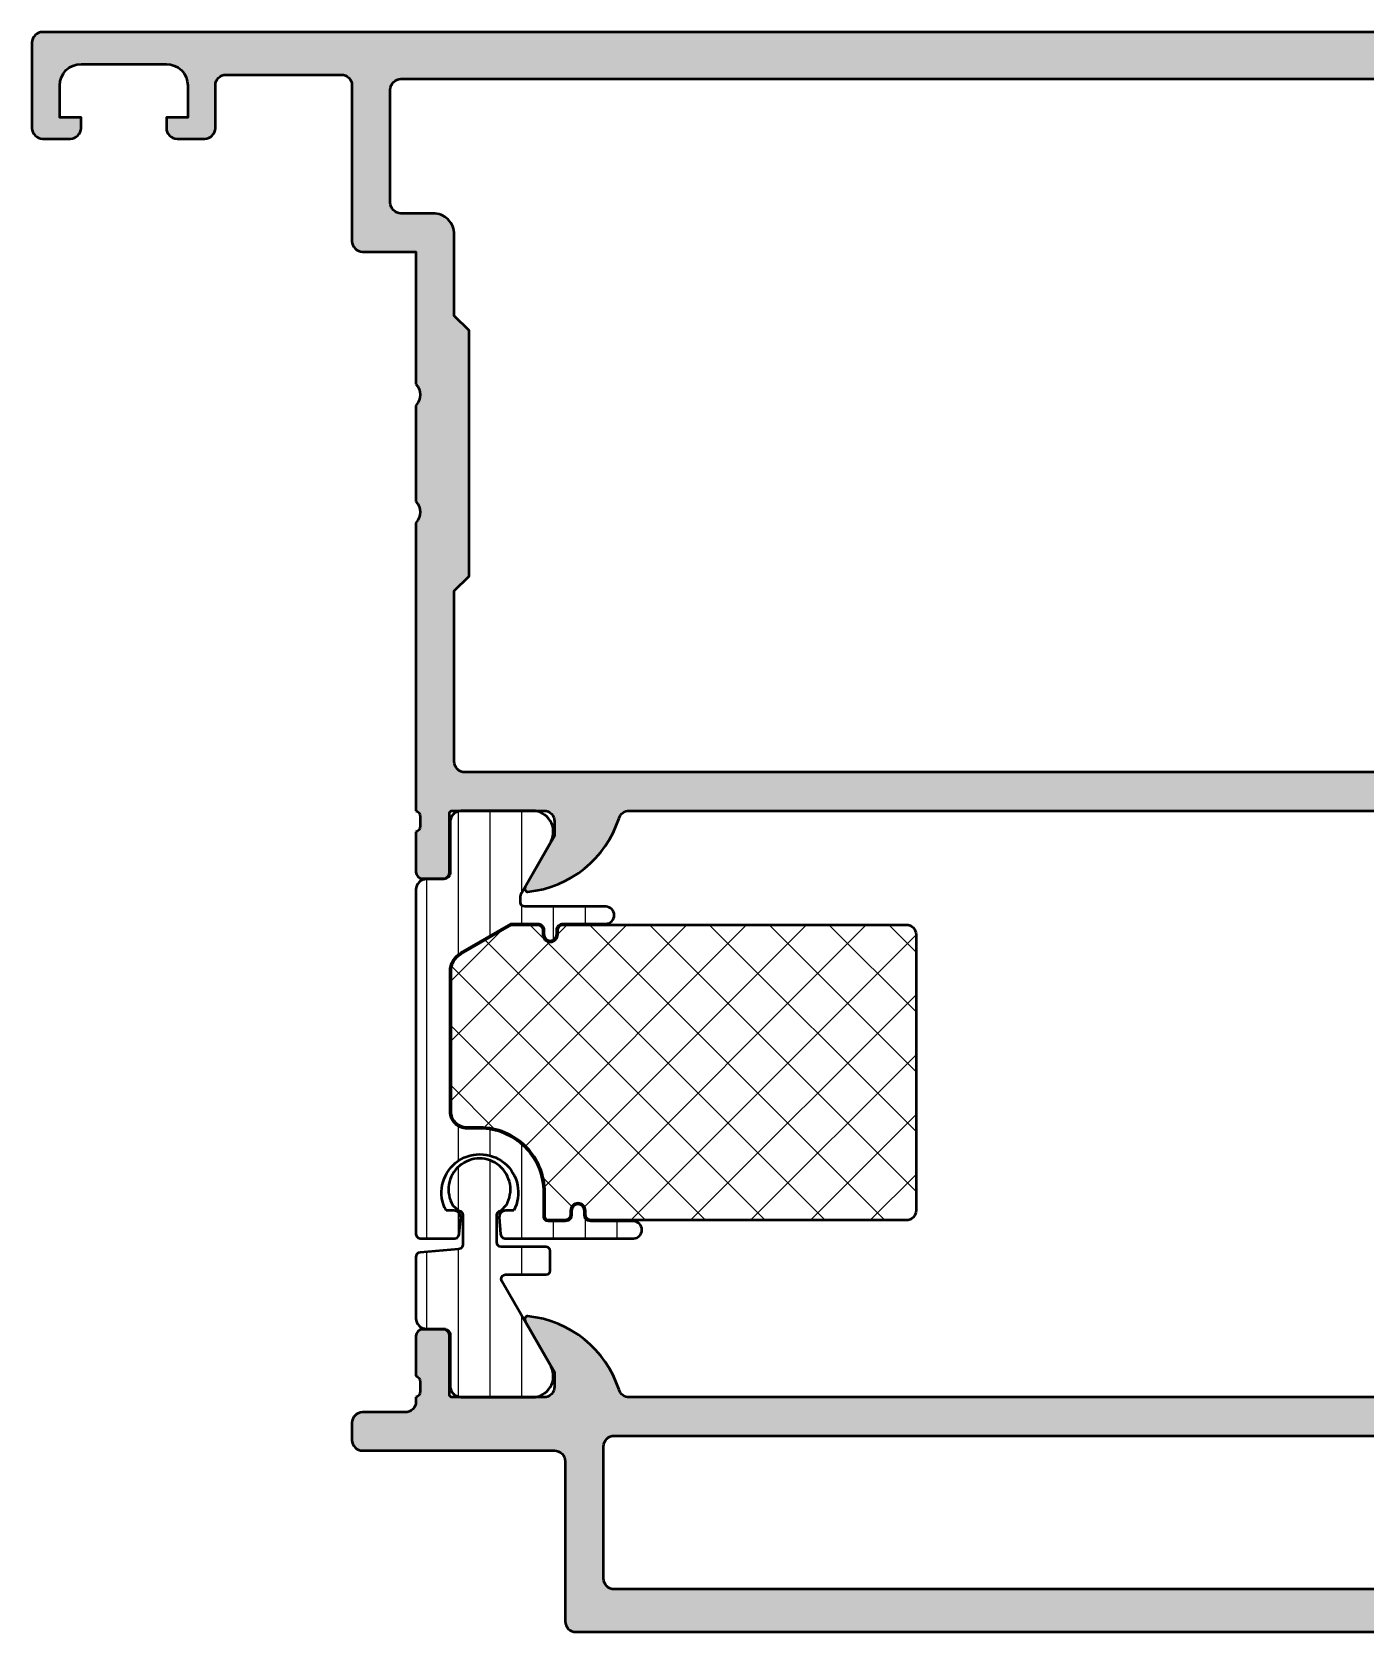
# Model space of a CAD drawing. Extents: x -20 to 105, y 0 to 75.
# Drawn here: x -20 to 42.5, y 0 to 75 of the extents above; entities that cross this region are included whole.
import ezdxf

# ---------------------------------------------------------------- set-up
doc = ezdxf.new("R2010")
doc.units = 0
for name, color, linetype, lineweight in [('0S-Alu contour', 7, 'Continuous', 50), ('0S-Alu hatch', 252, 'Continuous', 25), ('0S-Plastic contour', 254, 'Continuous', 50), ('0S-Plastic hatch', 253, 'Continuous', 25), ('0S-PT contour', 91, 'Continuous', 50), ('0S-PT hatch', 103, 'Continuous', 25)]:
    doc.layers.add(name, color=color, linetype=linetype, lineweight=lineweight)
pattern_1 = [(90, (0, 0), (-1.4859, 0), [])]

# ---------------------------------------------------------------- blocks, each defined once
blk = doc.blocks.new('397870__935E6EEB_79AB_4BBE_B17D_C2A7CAAF975D_')
at = {"layer": '0S-Alu hatch'}
h = blk.add_hatch(color=256, dxfattribs=at)
edge = h.paths.add_edge_path()
edge.add_arc((-19.49997110301821, 74.49997110301835), 0.5000288978166365, 90.00331115880773, 179.9966888411355)
edge.add_line((-19.99999999999986, 74.50000000000048), (-19.99999999999985, 70.49999999999989))
edge.add_arc((-19.49998673098433, 70.5000132690155), 0.5000132691915875, 180.0015204766631, 269.9984795231653)
edge.add_line((-19.49999999999994, 69.99999999999997), (-18.19998168945298, 69.99999999999997))
edge.add_arc((-18.19997896219301, 70.499982014267), 0.4999820142744678, 269.9996874677861, 360.0020610873894)
edge.add_line((-17.69999694824204, 70.50000000000057), (-17.69999694824204, 70.99999999999997))
edge.add_line((-17.69999694824204, 70.99999999999997), (-18.69999694824204, 70.99999999999997))
edge.add_line((-18.69999694824204, 70.99999999999997), (-18.69999694824204, 72.49999999999999))
edge.add_ellipse((-17.69994795253578, 72.4999510042937), major_axis=(-1.000048996906496, 0), ratio=1, start_angle=270.0028071096431, end_angle=359.99719289040536, ccw=False)
edge.add_line((-17.69999694824202, 73.49999999999997), (-13.69999694824201, 73.49999999999997))
edge.add_ellipse((-13.70000723977582, 72.49998970846617), major_axis=(-1.00001029158674, 0), ratio=1, start_angle=180.0005896547991, end_angle=269.99941034461665, ccw=False)
edge.add_line((-12.69999694824204, 72.4999999999898), (-12.69999694824203, 70.99999999999997))
edge.add_line((-12.69999694824203, 70.99999999999997), (-13.69999694824204, 70.99999999999997))
edge.add_line((-13.69999694824204, 70.99999999999997), (-13.69999694824204, 70.49999999999997))
edge.add_arc((-13.19999660142434, 70.50000034681767), 0.5000003468178204, 180.0000397532265, 269.9999602576483)
edge.add_line((-13.19999694824203, 69.99999999999997), (-11.89999389648419, 69.99999999999997))
edge.add_arc((-11.89999153711038, 70.49999764062613), 0.4999976406317292, 269.9997296344011, 360.0002703646504)
edge.add_line((-11.39999389648422, 70.49999999999167), (-11.39999389648422, 72.49999999999997))
edge.add_ellipse((-10.89998454049546, 72.49999064401122), major_axis=(-0.5000093560762882, 0), ratio=1, start_angle=270.00107209727815, end_angle=359.99892790300066, ccw=False)
edge.add_line((-10.89999389648423, 72.99999999999997), (-5.499984741210752, 72.99999999999997))
edge.add_ellipse((-5.499985892091351, 72.5000064784733), major_axis=(-0.4999935215280005, 0), ratio=1, start_angle=179.9992576120259, end_angle=269.99986811708914, ccw=False)
edge.add_line((-4.999992370605315, 72.5), (-4.999992370605312, 65.2000007629394))
edge.add_arc((-4.500004423110439, 65.19998871055999), 0.4999879476401361, 179.9986188657543, 270.0005068633535)
edge.add_line((-4.499999999999872, 64.70000076293942), (-1.999992370605355, 64.70000839233391))
edge.add_line((-1.999992370605355, 64.70000839233391), (-1.99999641353915, 58.49999046910133))
edge.add_ellipse((-2.525018358812973, 57.99999523906485), major_axis=(-0.7250126020134666, 0), ratio=1, start_angle=136.3986500484096, end_angle=223.6013499515912, ccw=False)
edge.add_line((-1.999996413539149, 57.50000000902839), (-1.999999999999857, 52.99999999999997))
edge.add_ellipse((-2.525026953992528, 52.49999999999997), major_axis=(-0.7250195186467895, 0), ratio=1, start_angle=136.3986500484093, end_angle=223.6013499515907, ccw=False)
edge.add_line((-1.99999999999986, 51.99999999999997), (-1.999999999999815, 38.49999999999997))
edge.add_ellipse((-2.078836446542838, 38.23247940800692), major_axis=(-0.2788950563273673, 0), ratio=1, start_angle=178.8354106258969, end_angle=253.5801235805082, ccw=False)
edge.add_line((-1.799998999999857, 38.22681100000852), (-1.7999989999998, 37.77321700000848))
edge.add_ellipse((-2.078867095642979, 37.76755634053142), major_axis=(-0.2789255417371603, 0), ratio=1, start_angle=106.4245945553539, end_angle=181.1628700728862, ccw=False)
edge.add_line((-1.999999999999814, 37.50001300000847), (-1.999999999999843, 35.62000199999996))
edge.add_arc((-1.699999999999803, 35.62000199999996), 0.3000000000000398, 180, 269.9999999999973)
edge.add_line((-1.699999999999818, 35.32000199999993), (-0.7200256809570647, 35.32000199999995))
edge.add_arc((-0.7200256809570647, 35.62000199999995), 0.2999999999999971, 270, 360)
edge.add_line((-0.4200256809570675, 35.62000199999995), (-0.4200256809570249, 38.37999999999998))
edge.add_ellipse((-0.3000256809570547, 38.37999999999998), major_axis=(-0.1199999999999702, 0), ratio=1, start_angle=269.99999999999034, end_angle=360, ccw=False)
edge.add_line((-0.3000256809570345, 38.49999999999995), (4.000000000000142, 38.50000000000001))
edge.add_ellipse((4.000000000000116, 37.99999999999997), major_axis=(-0.5000000000000356, 0), ratio=1, start_angle=180, end_angle=269.99999999999704, ccw=False)
edge.add_line((4.500000000000149, 37.99999999999997), (4.500000000000142, 37.30000000000001))
edge.add_line((4.500000000000142, 37.30000000000001), (3.118504542377792, 34.90717967697249))
edge.add_arc((3.238119784648461, 34.8381197846483), 0.1381197846483213, 149.999999999989, 275.6225775508006)
edge.add_arc((2.761776758826457, 39.67660886184737), 4.999999999999581, 275.6225775507932, 342.2515836439302)
edge.add_ellipse((8.000000000000194, 37.99999999999965), major_axis=(-0.5000000000003271, 0), ratio=1, start_angle=270.000000000001, end_angle=342.25158364393485, ccw=False)
edge.add_line((8.000000000000185, 38.49999999999998), (65.00000762939467, 38.49999999999998))
edge.add_ellipse((65.00000762939439, 37.9999999999991), major_axis=(-0.5000000000008811, 0), ratio=1, start_angle=197.7484163560363, end_angle=269.99999999996743, ccw=False)
edge.add_arc((70.23823087056813, 39.67660886184687), 4.999999999999041, 197.7484163560733, 264.3774224492097)
edge.add_arc((69.7618878447464, 34.83811978464821), 0.13811978464823, 264.3774224492078, 390.0000000000003)
edge.add_line((69.881503087017, 34.90717967697233), (68.50000762939467, 37.29999999999996))
edge.add_line((68.50000762939467, 37.29999999999996), (68.50000762939467, 37.99999999999997))
edge.add_ellipse((69.00000762939467, 37.99999999999997), major_axis=(-0.5, 0), ratio=1, start_angle=269.99999999999676, end_angle=360, ccw=False)
edge.add_line((69.0000076293947, 38.49999999999997), (73.30003331035182, 38.49999999999993))
edge.add_ellipse((73.3000333103519, 38.37999999999988), major_axis=(-0.1200000000000472, 0), ratio=1, start_angle=180, end_angle=270.0000000000407, ccw=False)
edge.add_line((73.42003331035195, 38.37999999999988), (73.4200333103519, 35.62000199999999))
edge.add_arc((73.72003331035191, 35.620002), 0.3000000000000158, 180, 270)
edge.add_line((73.72003331035191, 35.32000199999998), (74.70000762939466, 35.32000199999995))
edge.add_arc((74.70000762939466, 35.62000199999999), 0.3000000000000398, 270, 360)
edge.add_line((75.0000076293947, 35.62000199999999), (75.00000762939464, 37.5000130000085))
edge.add_ellipse((75.07887472503774, 37.76755634053141), major_axis=(-0.2789255417370989, 0), ratio=1, start_angle=-1.1628700728853119, end_angle=73.5754054446557, ccw=False)
edge.add_line((74.80000662939463, 37.77321700000846), (74.80000662939463, 38.22681100000843))
edge.add_ellipse((75.07884407593774, 38.2324794080068), major_axis=(-0.2788950563274945, 0), ratio=1, start_angle=-73.58012358050689, end_angle=1.1645893740949873, ccw=False)
edge.add_line((75.00000762939467, 38.49999999999996), (75.00000000000014, 54.79999542236325))
edge.add_ellipse((75.49999827358842, 54.79999714877497), major_axis=(-0.4999982735912559, 0), ratio=1, start_angle=-90.00019783289412, end_angle=0.00019783245289772822, ccw=False)
edge.add_line((75.50000000000014, 55.29999542236325), (77.80000305175795, 55.29999542236325))
edge.add_ellipse((77.80000732623444, 54.79999969683973), major_axis=(-0.4999957255417972, 0), ratio=1, start_angle=179.999510175691, end_angle=270.0004898231115, ccw=False)
edge.add_line((78.30000305175795, 54.79999542235928), (78.30000305175795, 53.79999542236325))
edge.add_arc((78.80000983745694, 53.80000220806224), 0.500006785745038, 180.0007775731472, 269.9992224267269)
edge.add_line((78.80000305175795, 53.29999542236325), (79.30000305175795, 53.29999542236325))
edge.add_arc((79.29999173048634, 53.80000674363486), 0.5000113213997756, 270.0012972927902, 359.9987027073093)
edge.add_line((79.80000305175795, 53.79999542236411), (79.80000305175795, 59.49999999999997))
edge.add_arc((78.79998753757256, 59.49998448581458), 1.000015514305737, 0.0008888833384499, 89.99911111644481)
edge.add_line((78.80000305175795, 60.49999999999997), (78.30000305175795, 60.49999999999997))
edge.add_line((78.30000305175795, 60.49999999999997), (78.30000305175795, 57.99999999999997))
edge.add_ellipse((77.30000111165069, 58.00000194010724), major_axis=(-1.000001940109149, 0), ratio=1, start_angle=90.00011115974343, end_angle=179.9998888388025, ccw=False)
edge.add_line((77.30000305175795, 56.99999999999997), (76.00000000000014, 56.99999999999997))
edge.add_ellipse((76.00001097890973, 58.00001097890956), major_axis=(-1.00001097896986, 0), ratio=1, start_angle=0.0006290382667089034, end_angle=89.99937096172329, ccw=False)
edge.add_line((75.00000000000014, 58.00000000000014), (75.00000762939467, 65.00000001420264))
edge.add_ellipse((75.52498341427102, 65.5000000071013), major_axis=(-0.7249824602052117, 0), ratio=1, start_angle=-43.60413838361609, end_angle=43.60413838361609, ccw=False)
edge.add_line((75.00000762939467, 65.99999999999997), (75.00000762939467, 71.99999999999997))
edge.add_ellipse((76.00001828574898, 71.99998934375607), major_axis=(-1.000010656411082, 0), ratio=1, start_angle=270.0010476850691, end_angle=359.99938944796605, ccw=False)
edge.add_line((76.00000000000014, 72.99999999999997), (77.30000305175795, 72.99999999999997))
edge.add_ellipse((77.29998302271947, 71.9999799709615), major_axis=(-1.000020029239044, 0), ratio=1, start_angle=180.0011475562655, end_angle=269.99885244361275, ccw=False)
edge.add_line((78.30000305175795, 71.99999999999784), (78.30000305175795, 70.49999999999997))
edge.add_line((78.30000305175795, 70.49999999999997), (78.90000152587905, 70.49999999999997))
edge.add_line((78.90000152587905, 70.49999999999997), (80.00000000000014, 71.59999847412107))
edge.add_line((80.00000000000014, 71.59999847412107), (80.00000000000017, 74.99999999999994))
edge.add_line((80.00000000000017, 74.99999999999994), (-19.49999999999984, 75))
edge = h.paths.add_edge_path()
edge.add_line((-0.1999969482419601, 61.70131987195429), (-0.1999893188474147, 65.50000858306878))
edge.add_arc((-1.199987271683738, 65.5000106302325), 0.9999979528384177, 359.9998827062908, 450.0001172940836)
edge.add_line((-1.199989318847499, 66.5000085830688), (-2.699989318847499, 66.5000085830688))
edge.add_ellipse((-2.699996894946124, 67.0000010069702), major_axis=(-0.4999924239587733, 0), ratio=1, start_angle=-0.0008681702599915297, end_angle=90.00086817010731, ccw=False)
edge.add_line((-3.199989318847499, 67.00000858306876), (-3.199989318847488, 72.29999542236034))
edge.add_ellipse((-2.699995507775113, 72.30000161125461), major_axis=(-0.4999938111106779, 0), ratio=1, start_angle=-89.99983493260532, end_angle=0.0007092043351235588, ccw=False)
edge.add_line((-2.699996948242045, 72.79999542236322), (72.70000457763686, 72.79999542236325))
edge.add_ellipse((72.70000151779524, 72.29999236252164), major_axis=(-0.5000030598509737, 0), ratio=1, start_angle=180.0003506287357, end_angle=269.9996493701244, ccw=False)
edge.add_line((73.20000457763686, 72.29999542236325), (73.20000457763688, 40.8000030517496))
edge.add_ellipse((72.70000151779524, 40.80000611159941), major_axis=(-0.5000030598509941, 0), ratio=1, start_angle=90.00035062987558, end_angle=179.9996493691856, ccw=False)
edge.add_line((72.70000457763686, 40.30000305175778), (0.3000030517579404, 40.30000305175778))
edge.add_ellipse((0.3000217403274661, 40.80002174032727), major_axis=(-0.5000186889187326, 0), ratio=1, start_angle=0.002141472121309107, end_angle=89.99785852772521, ccw=False)
edge.add_line((-0.199996948242017, 40.80000305175775), (-0.199996948242017, 48.80000305166084))
edge.add_line((-0.199996948242017, 48.80000305166084), (0.5000000000001706, 49.4999999999031))
edge.add_line((0.5000000000001706, 49.4999999999031), (0.5000000000001137, 61.00132292371217))
edge.add_line((0.5000000000001137, 61.00132292371217), (-0.1999969482419601, 61.70131987195429))
at = {"layer": '0S-Alu contour', "color": 7}
for points in [[(-19.99999999999986, 74.50000000000048), (-19.99999999999985, 70.49999999999989)], [(78.30000305175795, 71.99999999999784), (78.30000305175795, 70.49999999999997), (78.90000152587905, 70.49999999999997), (80.00000000000014, 71.59999847412107), (80.00000000000017, 74.99999999999994), (-19.49999999999984, 75)], [(-17.69999694824202, 73.49999999999997), (-13.69999694824201, 73.49999999999997)], [(-10.89999389648423, 72.99999999999997), (-5.499984741210752, 72.99999999999997)], [(-2.699996948242045, 72.79999542236322), (72.70000457763686, 72.79999542236325)], [(-17.69999694824204, 70.50000000000057), (-17.69999694824204, 70.99999999999997), (-18.69999694824204, 70.99999999999997), (-18.69999694824204, 72.49999999999999)], [(-12.69999694824204, 72.4999999999898), (-12.69999694824203, 70.99999999999997), (-13.69999694824204, 70.99999999999997), (-13.69999694824204, 70.49999999999997)], [(-11.39999389648422, 70.49999999999167), (-11.39999389648422, 72.49999999999997)], [(-4.999992370605315, 72.5), (-4.999992370605312, 65.2000007629394)], [(-3.199989318847499, 67.00000858306876), (-3.199989318847488, 72.29999542236034)], [(-19.49999999999994, 69.99999999999997), (-18.19998168945298, 69.99999999999997)], [(-13.19999694824203, 69.99999999999997), (-11.89999389648419, 69.99999999999997)], [(-1.199989318847499, 66.5000085830688), (-2.699989318847499, 66.5000085830688)], [(-0.1999969482419601, 61.70131987195429), (-0.1999893188474147, 65.50000858306878)], [(-4.499999999999872, 64.70000076293942), (-1.999992370605355, 64.70000839233391), (-1.99999641353915, 58.49999046910133)], [(-0.199996948242017, 40.80000305175775), (-0.199996948242017, 48.80000305166084), (0.5000000000001706, 49.4999999999031), (0.5000000000001137, 61.00132292371217), (-0.1999969482419601, 61.70131987195429)], [(-1.999996413539149, 57.50000000902839), (-1.999999999999857, 52.99999999999997)], [(-1.99999999999986, 51.99999999999997), (-1.999999999999815, 38.49999999999997)], [(72.70000457763686, 40.30000305175778), (0.3000030517579405, 40.30000305175778)], [(-0.4200256809570675, 35.62000199999995), (-0.4200256809570249, 38.37999999999998)], [(-0.3000256809570345, 38.49999999999995), (4.000000000000142, 38.50000000000001)], [(8.000000000000185, 38.49999999999998), (65.00000762939467, 38.49999999999998)], [(-1.799998999999857, 38.22681100000852), (-1.7999989999998, 37.77321700000848)], [(4.500000000000149, 37.99999999999997), (4.500000000000142, 37.30000000000001), (3.118504542377792, 34.90717967697249)], [(-1.999999999999814, 37.50001300000847), (-1.999999999999843, 35.62000199999996)], [(-1.699999999999818, 35.32000199999993), (-0.7200256809570647, 35.32000199999995)]]:
    blk.add_lwpolyline(points, dxfattribs=at)
for centre, radius, start, end in [((-19.49997110301821, 74.49997110301835), 0.5000288978166365, 90.00331115880773, 179.9966888411355), ((-19.49998673098433, 70.5000132690155), 0.5000132691915875, 180.0015204766631, 269.9984795231653), ((-18.19997896219301, 70.499982014267), 0.4999820142744678, 269.9996874677861, 0.0020610873893939), ((-13.19999660142434, 70.50000034681767), 0.5000003468178204, 180.0000397532265, 269.9999602576483), ((-11.89999153711038, 70.49999764062613), 0.4999976406317292, 269.9997296344011, 0.000270364650327), ((-1.199987271683738, 65.5000106302325), 0.9999979528384177, 359.9998827062908, 90.00011729408361), ((-4.500004423110439, 65.19998871055999), 0.4999879476401361, 179.9986188657543, 270.0005068633535), ((2.761776758826457, 39.67660886184737), 4.999999999999581, 275.6225775507932, 342.2515836439302), ((-1.699999999999803, 35.62000199999996), 0.3000000000000398, 180, 269.9999999999973), ((-0.7200256809570647, 35.62000199999995), 0.2999999999999971, 270, 0), ((3.238119784648461, 34.8381197846483), 0.1381197846483213, 149.999999999989, 275.6225775508006)]:
    blk.add_arc(centre, radius, start, end, dxfattribs=at)
at = {"layer": '0S-Alu contour', "color": 7, "extrusion": (0, 0, -1)}
for centre, radius, start, end in [((17.69994795253578, 72.4999510042937), 1.000048996906496, 0.0028071095946303, 89.99719289035693), ((13.70000723977582, 72.49998970846617), 1.00001029158674, 90.00058965538334, 179.9994103452009), ((10.89998454049546, 72.49999064401122), 0.5000093560762882, 0.0010720969993194, 89.99892790272186), ((5.499985892091351, 72.5000064784733), 0.4999935215280006, 90.00013188291086, 180.0007423879741), ((2.699995507775113, 72.30000161125461), 0.4999938111106779, 359.9992907956649, 89.99983493260542), ((2.699996894946124, 67.0000010069702), 0.4999924239587733, 269.9991318298927, 0.0008681702599953), ((2.525018358812973, 57.99999523906485), 0.7250126020134666, 136.3986500484088, 223.6013499515905), ((2.525026953992528, 52.49999999999997), 0.7250195186467895, 136.3986500484093, 223.6013499515907), ((-0.3000217403274661, 40.80002174032727), 0.5000186889187326, 270.0021414722748, 359.9978585278787), ((2.078836446542838, 38.23247940800692), 0.2788950563273673, 106.4198764194918, 181.1645893741031), ((0.3000256809570547, 38.37999999999998), 0.1199999999999702, 0, 90.00000000000963), ((-4.000000000000116, 37.99999999999997), 0.5000000000000356, 90.00000000000296, 180), ((-8.000000000000194, 37.99999999999965), 0.5000000000003271, 17.74841635606513, 89.99999999999898), ((2.078867095642979, 37.76755634053142), 0.2789255417371603, 178.8371299271138, 253.5754054446461)]:
    blk.add_arc(centre, radius, start, end, dxfattribs=at)
blk = doc.blocks.new('244459__A8F31E64_1A40_4A9F_957D_034D594FDF6C___E9EC0265_79BB_43C9_BB21_E711C3273394_')
at = {"layer": '0S-Plastic hatch'}
h = blk.add_hatch(dxfattribs=at)
h.set_pattern_fill('ANSI31', color=256, scale=0.4680000000000001, angle=45, style=0)
h.set_pattern_definition(pattern_1)
edge = h.paths.add_edge_path()
edge.add_line((-2, 34.79000300009989), (-2, 18.65002250671389))
edge.add_line((-2, 18.65002250671389), (-1.97308349609375, 18.55010795593264))
edge.add_line((-1.97308349609375, 18.55010795593264), (-1.899917602539062, 18.47692680358889))
edge.add_line((-1.899917602539062, 18.47692680358889), (-1.79998779296875, 18.45001029968264))
edge.add_line((-1.79998779296875, 18.45001029968264), (-0.16998291015625, 18.45001029968264))
edge.add_line((-0.16998291015625, 18.45001029968264), (-0.070068359375, 18.47692680358889))
edge.add_line((-0.070068359375, 18.47692680358889), (0.0030975341796875, 18.55010795593264))
edge.add_line((0.0030975341796875, 18.55010795593264), (0.0300140380859375, 18.65002250671389))
edge.add_line((0.0300140380859375, 18.65002250671389), (0.100006103515625, 19.45001029968264))
edge.add_line((0.100006103515625, 19.45001029968264), (0.05999755859375, 19.60015678405764))
edge.add_line((0.05999755859375, 19.60015678405764), (-0.04986572265625, 19.71002006530764))
edge.add_line((-0.04986572265625, 19.71002006530764), (-0.2180023193359375, 19.74999809265139))
edge.add_line((-0.2180023193359375, 19.74999809265139), (-0.5865631103515625, 19.74999809265139))
edge.add_ellipse((0.9999999999999998, 20.59650078484451), major_axis=(-1.798262859266856, 0), ratio=1, start_angle=151.918075429822, end_angle=28.081924570178103, ccw=False)
edge.add_line((2.586563110351562, 19.74999809265139), (2.218002319335937, 19.74999809265139))
edge.add_line((2.218002319335937, 19.74999809265139), (2.04986572265625, 19.71002006530764))
edge.add_line((2.04986572265625, 19.71002006530764), (1.94000244140625, 19.60015678405764))
edge.add_line((1.94000244140625, 19.60015678405764), (1.900009155273437, 19.45001029968264))
edge.add_line((1.900009155273437, 19.45001029968264), (1.970001220703125, 18.65002250671389))
edge.add_line((1.970001220703125, 18.65002250671389), (1.996902465820312, 18.55010795593264))
edge.add_line((1.996902465820312, 18.55010795593264), (2.070068359375, 18.47692680358889))
edge.add_line((2.070068359375, 18.47692680358889), (2.169998168945312, 18.45001029968264))
edge.add_line((2.169998168945312, 18.45001029968264), (8.199996948242188, 18.45001029968264))
edge.add_arc((8.199996948242188, 18.85000419616702), 0.399993896484375, 270, 450)
edge.add_line((8.199996948242188, 19.24999809265139), (6.199996948242187, 19.24999809265139))
edge.add_line((6.199996948242187, 19.24999809265139), (6.050003051757812, 19.29015922546389))
edge.add_line((6.050003051757812, 19.29015922546389), (5.940185546875, 19.39996147155764))
edge.add_line((5.940185546875, 19.39996147155764), (5.899993896484375, 19.54998588562015))
edge.add_line((5.899993896484375, 19.54998588562015), (5.899993896484375, 19.74999809265139))
edge.add_arc((5.599998474121093, 19.74999809265139), 0.2999954223632812, 0, 180)
edge.add_line((5.300003051757812, 19.74999809265139), (5.300003051757812, 19.54998588562014))
edge.add_line((5.300003051757812, 19.54998588562014), (5.259811401367187, 19.39996147155765))
edge.add_line((5.259811401367187, 19.39996147155765), (5.149993896484375, 19.29015922546389))
edge.add_line((5.149993896484375, 19.29015922546389), (5, 19.24999809265139))
edge.add_line((5, 19.24999809265139), (4.199996948242187, 19.24999809265139))
edge.add_line((4.199996948242187, 19.24999809265139), (4.100006103515625, 19.27679252624514))
edge.add_line((4.100006103515625, 19.27679252624514), (4.02679443359375, 19.34997367858889))
edge.add_line((4.02679443359375, 19.34997367858889), (4, 19.45001029968264))
edge.add_line((4, 19.45001029968264), (4, 20.5999736785889))
edge.add_arc((1.000067267691647, 20.60004094628054), 2.999932733062533, 359.9987152527758, 450.0012847470834)
edge.add_line((0.9999999999999984, 23.59997367858889), (0.4000015258789063, 23.59997367858889))
edge.add_ellipse((0.3991953887774389, 24.39917064067956), major_axis=(-0.7991973686593088, 0), ratio=1, start_angle=-0.061071694723978, end_angle=90.05779331022171, ccw=False)
edge.add_line((-0.4000015258789062, 24.40002250671394), (-0.3999862670898437, 30.96374320983889))
edge.add_ellipse((0.5999442872613225, 30.96380713441116), major_axis=(-0.9999305563944835, 0), ratio=1, start_angle=-60.01033770623047, end_angle=0.003662862579403736, ccw=False)
edge.add_line((0.1001352607251819, 31.82986259141398), (2.473767557346491, 33.2000000000999))
edge.add_line((2.473767557346491, 33.2000000000999), (3.699999999999988, 33.20000000009989))
edge.add_ellipse((3.700000000000002, 32.90000000009992), major_axis=(-0.2999999999999687, 0), ratio=1, start_angle=180, end_angle=270.00000000000273, ccw=False)
edge.add_line((3.999999999999971, 32.90000000009992), (3.999999999999943, 32.70000000010004))
edge.add_arc((4.29999999999994, 32.7000000001), 0.2999999999999971, 180, 360)
edge.add_line((4.599999999999937, 32.7000000001), (4.599999999999937, 32.90000000009989))
edge.add_ellipse((4.899999999999931, 32.90000000009989), major_axis=(-0.2999999999999936, 0), ratio=1, start_angle=269.9999999999966, end_angle=360, ccw=False)
edge.add_line((4.899999999999948, 33.20000000009988), (6.899999999999977, 33.20000000009989))
edge.add_arc((6.899999999999977, 33.6000000000999), 0.4000000000000057, 270, 450)
edge.add_line((6.899999999999977, 34.00000000009991), (3.099999999999951, 34.00000000009991))
edge.add_ellipse((3.099999999999955, 34.20000000009991), major_axis=(-0.2000000000000099, 0), ratio=1, start_angle=0, end_angle=89.99999999999892, ccw=False)
edge.add_line((2.899999999999948, 34.20000000009991), (2.899999999999948, 34.41474721315087))
edge.add_ellipse((3.4, 34.41474721315087), major_axis=(-0.5000000000000516, 0), ratio=1, start_angle=330.00004886373864, end_angle=360, ccw=False)
edge.add_line((2.966987084899614, 34.66474684386323), (4.285481498099471, 36.95954700009989))
edge.add_arc((3.444228849108128, 37.50018192537704), 0.9999960709244792, 327.2729839001592, 441.818391948101)
edge.add_line((3.586539498099469, 38.4900000000999), (0.1099979999997203, 38.49000010568577))
edge.add_arc((0.10999536037464, 37.99000412824714), 0.4999959774455833, 89.9996975188133, 180.0003024817733)
edge.add_line((-0.3900006170639756, 37.99000148861694), (-0.3896686666669495, 35.59000310568576))
edge.add_ellipse((-0.6896686666669618, 35.59000310568577), major_axis=(-0.3000000000000122, 0), ratio=1, start_angle=90.00000000000023, end_angle=180, ccw=False)
edge.add_line((-0.689668666666961, 35.29000310568576), (-1.500000065149805, 35.29000300009989))
edge.add_arc((-1.5, 34.79000300009989), 0.5, 90.00000746561778, 180)
at = {"layer": '0S-Plastic contour', "color": 7}
for points in [[(3.586539498099469, 38.4900000000999), (0.1099979999997203, 38.49000010568577)], [(-0.3900006170639756, 37.99000148861694), (-0.3896686666669495, 35.59000310568576)], [(2.966987084899614, 34.66474684386323), (4.285481498099471, 36.95954700009989)], [(-0.689668666666961, 35.29000310568576), (-1.500000065149805, 35.29000300009989)], [(-2, 34.79000300009989), (-2, 18.65002250671389), (-1.97308349609375, 18.55010795593264), (-1.899917602539062, 18.47692680358889), (-1.79998779296875, 18.45001029968264), (-0.16998291015625, 18.45001029968264), (-0.070068359375, 18.47692680358889), (0.0030975341796875, 18.55010795593264), (0.0300140380859375, 18.65002250671389), (0.100006103515625, 19.45001029968264), (0.05999755859375, 19.60015678405764), (-0.04986572265625, 19.71002006530764), (-0.2180023193359375, 19.74999809265139), (-0.5865631103515625, 19.74999809265139)], [(2.899999999999948, 34.20000000009991), (2.899999999999948, 34.41474721315087)], [(6.899999999999977, 34.00000000009991), (3.099999999999951, 34.00000000009991)], [(0.1001352607251819, 31.82986259141398), (2.473767557346491, 33.2000000000999), (3.699999999999988, 33.20000000009989)], [(4.899999999999948, 33.20000000009988), (6.899999999999977, 33.20000000009989)], [(3.999999999999971, 32.90000000009992), (3.999999999999943, 32.70000000010004)], [(4.599999999999937, 32.7000000001), (4.599999999999937, 32.90000000009989)], [(-0.4000015258789062, 24.40002250671394), (-0.3999862670898437, 30.96374320983889)], [(0.9999999999999984, 23.59997367858889), (0.4000015258789063, 23.59997367858889)], [(5.300003051757812, 19.74999809265139), (5.300003051757812, 19.54998588562014), (5.259811401367187, 19.39996147155765), (5.149993896484375, 19.29015922546389), (5, 19.24999809265139), (4.199996948242187, 19.24999809265139), (4.100006103515625, 19.27679252624514), (4.02679443359375, 19.34997367858889), (4, 19.45001029968264), (4, 20.5999736785889)], [(2.586563110351562, 19.74999809265139), (2.218002319335937, 19.74999809265139), (2.04986572265625, 19.71002006530764), (1.94000244140625, 19.60015678405764), (1.900009155273437, 19.45001029968264), (1.970001220703125, 18.65002250671389), (1.996902465820312, 18.55010795593264), (2.070068359375, 18.47692680358889), (2.169998168945312, 18.45001029968264), (8.199996948242188, 18.45001029968264)], [(8.199996948242188, 19.24999809265139), (6.199996948242187, 19.24999809265139), (6.050003051757812, 19.29015922546389), (5.940185546875, 19.39996147155764), (5.899993896484375, 19.54998588562015), (5.899993896484375, 19.74999809265139)]]:
    blk.add_lwpolyline(points, dxfattribs=at)
for centre, radius, start, end in [((0.10999536037464, 37.99000412824714), 0.4999959774455833, 89.9996975188133, 180.0003024817733), ((3.444228849108128, 37.50018192537704), 0.9999960709244792, 327.2729839001592, 81.81839194810102), ((-1.5, 34.79000300009989), 0.5, 90.00000746561778, 180), ((6.899999999999977, 33.6000000000999), 0.4000000000000057, 270, 90), ((4.29999999999994, 32.7000000001), 0.2999999999999971, 180, 0), ((1.000067267691647, 20.60004094628054), 2.999932733062533, 359.9987152527758, 90.00128474708347), ((5.599998474121093, 19.74999809265139), 0.2999954223632812, 0, 180), ((8.199996948242188, 18.85000419616702), 0.399993896484375, 270, 90)]:
    blk.add_arc(centre, radius, start, end, dxfattribs=at)
at = {"layer": '0S-Plastic contour', "color": 7, "extrusion": (0, 0, -1)}
for centre, radius, start, end in [((0.6896686666669618, 35.59000310568577), 0.3000000000000122, 180, 269.9999999999998), ((-3.4, 34.41474721315087), 0.5000000000000516, 0, 29.99995113626138), ((-3.099999999999955, 34.20000000009991), 0.2000000000000099, 270.0000000000011, 0), ((-3.700000000000002, 32.90000000009992), 0.2999999999999687, 89.99999999999729, 180), ((-4.899999999999931, 32.90000000009989), 0.2999999999999936, 0, 90.0000000000034), ((-0.5999442872613225, 30.96380713441116), 0.9999305563944835, 359.9963371374206, 60.01033770623052), ((-0.3991953887774389, 24.39917064067956), 0.7991973686593088, 269.9422066897783, 0.0610716947241366), ((-0.9999999999999998, 20.59650078484451), 1.798262859266856, 331.9180754298219, 208.0819245701781)]:
    blk.add_arc(centre, radius, start, end, dxfattribs=at)
blk = doc.blocks.new('244459__93242BF7_1FEB_423C_B811_485CA7D5FB7D___F379549A_8222_4A0A_B6DA_B76FF1666224_')
at = {"layer": '0S-Plastic hatch'}
h = blk.add_hatch(dxfattribs=at)
h.set_pattern_fill('ANSI31', color=256, scale=0.4680000000000001, angle=45, style=0)
h.set_pattern_definition(pattern_1)
edge = h.paths.add_edge_path()
edge.add_arc((-1.5, 14.70999700000002), 0.5, 180, 270)
edge.add_line((-1.5, 14.20999700000003), (-0.6896686666666625, 14.20999700000003))
edge.add_ellipse((-0.689668666666655, 13.90999700000004), major_axis=(-0.29999999999999, 0), ratio=1, start_angle=180, end_angle=270.0000000000014, ccw=False)
edge.add_line((-0.3896686666666653, 13.90999700000003), (-0.3900006170636914, 11.50999861706372))
edge.add_arc((0.1099953603749242, 11.50999597743864), 0.4999959774455851, 179.9996975182267, 270.0003024811867)
edge.add_line((0.1099980000000045, 11.01000000000003), (3.586539498099483, 11.01000000000003))
edge.add_arc((3.444228849108128, 11.99981807472287), 0.9999960709244738, 278.1816080518999, 392.7270160998408)
edge.add_line((4.285481498099471, 12.54045300000003), (2.028303788693904, 16.4500000102802))
edge.add_ellipse((2.201508875386052, 16.55000000000003), major_axis=(-0.1999999999999987, 0), ratio=1, start_angle=-90.00000000000023, end_angle=29.999996599345025, ccw=False)
edge.add_line((2.201508875386053, 16.75000000000003), (4.099990844726562, 16.75000000000003))
edge.add_line((4.099990844726562, 16.75000000000003), (4.199913024902343, 16.77691650390628))
edge.add_line((4.199913024902343, 16.77691650390628), (4.273078918457031, 16.85009765625003))
edge.add_line((4.273078918457031, 16.85009765625003), (4.299995422363281, 16.95001220703128))
edge.add_line((4.299995422363281, 16.95001220703128), (4.299995422363281, 17.85000610351565))
edge.add_line((4.299995422363281, 17.85000610351565), (4.273086547851562, 17.9499206542969))
edge.add_line((4.273086547851562, 17.9499206542969), (4.199913024902343, 18.02310180664065))
edge.add_line((4.199913024902343, 18.02310180664065), (4.099990844726562, 18.0500183105469))
edge.add_line((4.099990844726562, 18.0500183105469), (1.999992370605468, 18.0500183105469))
edge.add_line((1.999992370605468, 18.0500183105469), (1.900077819824218, 18.07693481445315))
edge.add_line((1.900077819824218, 18.07693481445315), (1.826904296875, 18.15008544921878))
edge.add_line((1.826904296875, 18.15008544921878), (1.799995422363281, 18.25000000000002))
edge.add_line((1.799995422363281, 18.25000000000002), (1.799995422363281, 19.55002021789553))
edge.add_line((1.799995422363281, 19.55002021789553), (1.826904296875, 19.64993476867678))
edge.add_line((1.826904296875, 19.64993476867678), (1.900077819824218, 19.72311592102053))
edge.add_line((1.900077819824218, 19.72311592102053), (2, 19.75003242492678))
edge.add_line((2, 19.75003242492678), (2.23210508521214, 20.00419254053662))
edge.add_arc((0.9810890945008878, 20.74191492600715), 1.452334440492124, 329.4722064383462, 570.9353784508013)
edge.add_line((-0.2646473524816313, 19.99531193130451), (-7.6293945313e-06, 19.75003242492678))
edge.add_line((-7.6293945313e-06, 19.75003242492678), (0.09991455078125, 19.72311592102054))
edge.add_line((0.09991455078125, 19.72311592102054), (0.1730880737304687, 19.64993476867678))
edge.add_line((0.1730880737304687, 19.64993476867678), (0.1999969482421875, 19.55002021789553))
edge.add_line((0.1999969482421875, 19.55002021789553), (0.1999969482421875, 18.15002441406253))
edge.add_line((0.1999969482421875, 18.15002441406253), (0.1730880737304687, 18.05007934570315))
edge.add_line((0.1730880737304687, 18.05007934570315), (0.09991455078125, 17.97692871093753))
edge.add_line((0.09991455078125, 17.97692871093753), (0, 17.95001220703128))
edge.add_line((0, 17.95001220703128), (-1.800003051757812, 17.79251098632815))
edge.add_line((-1.800003051757812, 17.79251098632815), (-1.899917602539062, 17.7655944824219))
edge.add_line((-1.899917602539062, 17.7655944824219), (-1.973091125488281, 17.69241333007815))
edge.add_line((-1.973091125488281, 17.69241333007815), (-1.999999999999744, 17.5924987792969))
edge.add_line((-1.999999999999744, 17.5924987792969), (-2, 14.70999700000002))
at = {"layer": '0S-Plastic contour', "color": 7}
for points in [[(-0.2646473524816313, 19.99531193130451), (-7.6293945313e-06, 19.75003242492678), (0.09991455078125, 19.72311592102054), (0.1730880737304687, 19.64993476867678), (0.1999969482421875, 19.55002021789553), (0.1999969482421875, 18.15002441406253), (0.1730880737304687, 18.05007934570315), (0.09991455078125, 17.97692871093753), (0, 17.95001220703128), (-1.800003051757812, 17.79251098632815), (-1.899917602539062, 17.7655944824219), (-1.973091125488281, 17.69241333007815), (-1.999999999999744, 17.5924987792969), (-2, 14.70999700000002)], [(2.201508875386053, 16.75000000000003), (4.099990844726562, 16.75000000000003), (4.199913024902343, 16.77691650390628), (4.273078918457031, 16.85009765625003), (4.299995422363281, 16.95001220703128), (4.299995422363281, 17.85000610351565), (4.273086547851562, 17.9499206542969), (4.199913024902343, 18.02310180664065), (4.099990844726562, 18.0500183105469), (1.999992370605468, 18.0500183105469), (1.900077819824218, 18.07693481445315), (1.826904296875, 18.15008544921878), (1.799995422363281, 18.25000000000002), (1.799995422363281, 19.55002021789553), (1.826904296875, 19.64993476867678), (1.900077819824218, 19.72311592102053), (2, 19.75003242492678), (2.23210508521214, 20.00419254053662)], [(4.285481498099471, 12.54045300000003), (2.028303788693904, 16.4500000102802)], [(-1.5, 14.20999700000003), (-0.6896686666666625, 14.20999700000003)], [(-0.3896686666666653, 13.90999700000003), (-0.3900006170636914, 11.50999861706372)], [(0.1099980000000045, 11.01000000000003), (3.586539498099483, 11.01000000000003)]]:
    blk.add_lwpolyline(points, dxfattribs=at)
for centre, radius, start, end in [((0.9810890945008878, 20.74191492600715), 1.452334440492124, 329.4722064383462, 210.9353784508013), ((-1.5, 14.70999700000002), 0.5, 180, 270), ((3.444228849108128, 11.99981807472287), 0.9999960709244738, 278.1816080518999, 32.7270160998408), ((0.1099953603749242, 11.50999597743864), 0.4999959774455851, 179.9996975182267, 270.0003024811867)]:
    blk.add_arc(centre, radius, start, end, dxfattribs=at)
at = {"layer": '0S-Plastic contour', "color": 7, "extrusion": (0, 0, -1)}
for centre, radius, start, end in [((-2.201508875386052, 16.55000000000003), 0.1999999999999987, 330.000003400655, 90.00000000000026), ((0.689668666666655, 13.90999700000004), 0.29999999999999, 89.9999999999986, 180)]:
    blk.add_arc(centre, radius, start, end, dxfattribs=at)
blk = doc.blocks.new('395710__21379094_435B_46A0_BC58_15A471E991F9_')
at = {"layer": '0S-PT hatch'}
h = blk.add_hatch(dxfattribs=at)
h.set_pattern_fill('ANSI37', color=256, scale=0.625, angle=90, style=0)
h.set_pattern_definition([(135, (0, 0), (-1.403165018917055, -1.403165018917055), []), (225, (0, 0), (1.403165018917055, -1.403165018917055), [])])
edge = h.paths.add_edge_path()
edge.add_ellipse((20.99939886270028, 32.70000000000199), major_axis=(-0.45000000000001, 0), ratio=1, start_angle=180, end_angle=270.00000000000045, ccw=False)
edge.add_line((21.44939886270029, 32.70000000000198), (21.44939886270031, 19.75024507800031))
edge.add_ellipse((20.99939844547496, 19.75024549521868), major_axis=(-0.4500004172255368, 0), ratio=1, start_angle=89.99994687815649, end_angle=179.999946880457, ccw=False)
edge.add_line((20.99939802825659, 19.30024507799334), (6.206574478434149, 19.29999820242993))
edge.add_line((6.206574478434149, 19.29999820242993), (6.075879667833319, 19.33499197063963))
edge.add_line((6.075879667833319, 19.33499197063963), (5.985014695398177, 19.42584431767913))
edge.add_line((5.985014695398177, 19.42584431767913), (5.949993896484372, 19.5565673605495))
edge.add_line((5.949993896484372, 19.5565673605495), (5.949993896484372, 19.74999809265139))
edge.add_arc((5.599998474121093, 19.74999809265139), 0.3499954223632784, 0, 180)
edge.add_line((5.250003051757815, 19.74999809265139), (5.250003051757815, 19.55656736054949))
edge.add_line((5.250003051757815, 19.55656736054949), (5.214982252844009, 19.42584431767913))
edge.add_line((5.214982252844009, 19.42584431767913), (5.124117280408867, 19.33499197063963))
edge.add_line((5.124117280408867, 19.33499197063963), (4.993422059806903, 19.29999809265139))
edge.add_line((4.993422059806903, 19.29999809265139), (4.206580040042169, 19.29999809265139))
edge.add_line((4.206580040042169, 19.29999809265139), (4.125882960631329, 19.32162239777049))
edge.add_line((4.125882960631329, 19.32162239777049), (4.071623581833208, 19.37585915907014))
edge.add_line((4.071623581833208, 19.37585915907014), (4.049999999999997, 19.45659048167753))
edge.add_line((4.049999999999997, 19.45659048167753), (4.049999999987434, 20.59997255743557))
edge.add_arc((1.000067828262032, 20.60004150683835), 3.049932172504773, 359.9987047223895, 450.0012742162535)
edge.add_line((0.9999999999999989, 23.6499736785889), (0.3999759015365498, 23.6499736785889))
edge.add_ellipse((0.3991953887774403, 24.39917064067956), major_axis=(-0.7491973686593119, 0), ratio=1, start_angle=-0.06307231434720961, end_angle=90.0596906728631, ccw=False)
edge.add_line((-0.350001525941849, 24.39999537162487), (-0.3499862671920226, 30.96374640628948))
edge.add_ellipse((0.5999442872613563, 30.96380713441114), major_axis=(-0.9499305563945233, 0), ratio=1, start_angle=-60.01033770622939, end_angle=0.003662862579403736, ccw=False)
edge.add_line((0.1251274475995531, 31.78655681125433), (2.487162647657399, 33.1500000000999))
edge.add_line((2.487162647657399, 33.1500000000999), (3.699999999999988, 33.1500000000999))
edge.add_ellipse((3.699999999999982, 32.90000000009991), major_axis=(-0.2499999999999929, 0), ratio=1, start_angle=180, end_angle=269.9999999999986, ccw=False)
edge.add_line((3.949999999999974, 32.90000000009992), (3.949999999999917, 32.70000000010004))
edge.add_arc((4.299999999999926, 32.7000000001), 0.3500000000000085, 180, 360)
edge.add_line((4.649999999999934, 32.7000000001), (4.649999999999948, 32.90000000009989))
edge.add_ellipse((4.899999999902064, 32.90000000009988), major_axis=(-0.2499999999021156, 0), ratio=1, start_angle=270.00000000000324, end_angle=360, ccw=False)
edge.add_line((4.89999999990205, 33.150000000002), (20.99939886270028, 33.150000000002))
at = {"layer": '0S-PT contour', "color": 7}
for points in [[(0.1251274475995531, 31.78655681125433), (2.487162647657399, 33.1500000000999), (3.699999999999988, 33.1500000000999)], [(4.89999999990205, 33.150000000002), (20.99939886270028, 33.150000000002)], [(3.949999999999974, 32.90000000009992), (3.949999999999917, 32.70000000010004)], [(4.649999999999934, 32.7000000001), (4.649999999999948, 32.90000000009989)], [(21.44939886270029, 32.70000000000198), (21.44939886270031, 19.75024507800031)], [(-0.350001525941849, 24.39999537162487), (-0.3499862671920226, 30.96374640628948)], [(0.9999999999999989, 23.6499736785889), (0.3999759015365498, 23.6499736785889)], [(5.250003051757815, 19.74999809265139), (5.250003051757815, 19.55656736054949), (5.214982252844009, 19.42584431767913), (5.124117280408867, 19.33499197063963), (4.993422059806903, 19.29999809265139), (4.206580040042169, 19.29999809265139), (4.125882960631329, 19.32162239777049), (4.071623581833208, 19.37585915907014), (4.049999999999997, 19.45659048167753), (4.049999999987434, 20.59997255743557)], [(20.99939802825659, 19.30024507799334), (6.206574478434149, 19.29999820242993), (6.075879667833319, 19.33499197063963), (5.985014695398177, 19.42584431767913), (5.949993896484372, 19.5565673605495), (5.949993896484372, 19.74999809265139)]]:
    blk.add_lwpolyline(points, dxfattribs=at)
at = {"layer": '0S-PT contour', "color": 7, "extrusion": (0, 0, -1)}
for centre, radius, start, end in [((-3.699999999999982, 32.90000000009991), 0.2499999999999929, 90.00000000000142, 180), ((-4.899999999902064, 32.90000000009988), 0.2499999999021156, 0, 89.99999999999675), ((-20.99939886270028, 32.70000000000199), 0.45000000000001, 89.99999999999955, 180), ((-0.5999442872613563, 30.96380713441114), 0.9499305563945233, 359.9963371374206, 60.01033770622943), ((-0.3991953887774403, 24.39917064067956), 0.7491973686593119, 269.9403093271369, 0.0630723143472479), ((-20.99939844547496, 19.75024549521868), 0.4500004172255368, 180.0000531195431, 270.0000531218435)]:
    blk.add_arc(centre, radius, start, end, dxfattribs=at)
at = {"layer": '0S-PT contour', "color": 7}
for centre, radius, start, end in [((4.299999999999926, 32.7000000001), 0.3500000000000085, 180, 0), ((1.000067828262032, 20.60004150683835), 3.049932172504773, 359.9987047223895, 90.00127421625359), ((5.599998474121093, 19.74999809265139), 0.3499954223632784, 0, 180)]:
    blk.add_arc(centre, radius, start, end, dxfattribs=at)
blk = doc.blocks.new('304680__3890B574_CD32_41A6_A31F_13290BA51FE4_')
at = {"layer": '0S-Alu hatch'}
h = blk.add_hatch(color=256, dxfattribs=at)
edge = h.paths.add_edge_path()
edge.add_arc((-4.499986730984389, 9.00001326901561), 0.5000132691916728, 180.0015204766631, 269.9984795231653)
edge.add_line((-4.5, 8.5), (4.5, 8.5))
edge.add_ellipse((4.500002359656192, 8.000002359656193), major_axis=(-0.4999976403493749, 0), ratio=1, start_angle=179.9997296029986, end_angle=270.00027039795793, ccw=False)
edge.add_line((5, 8.000000000008347), (5, 0.5))
edge.add_arc((5.500013264499287, 0.5000132644992874), 0.5000132646752297, 180.0015199592933, 269.9984800406703)
edge.add_line((5.5, 0), (104.5000000298023, -1e-16))
edge.add_arc((104.5000061934078, 0.4999938065563034), 0.4999938065942939, 269.9992936940935, 359.9998354540943)
edge.add_line((105, 0.4999923706208486), (105, 4.5))
edge.add_arc((104.4999904104083, 4.499990410408356), 0.500009589683602, 0.0010988653905509, 89.99890113481884)
edge.add_line((104.5, 5), (103.1999969482422, 5.000000000000001))
edge.add_arc((103.2000063837493, 4.499990564492911), 0.5000094355961175, 90.00108120906467, 179.9989187908164)
edge.add_line((102.6999969482422, 4.500000000001044), (102.6999969482422, 4))
edge.add_line((102.6999969482422, 4), (103.6999969482422, 4))
edge.add_line((103.6999969482422, 4), (103.6999969482422, 2.5))
edge.add_ellipse((102.7000027115852, 2.499994236656969), major_axis=(-0.9999942366735822, 0), ratio=1, start_angle=89.99966978286562, end_angle=180.000330217308, ccw=False)
edge.add_line((102.6999969482422, 1.5), (98.69999694824222, 1.499999999999999))
edge.add_ellipse((98.69999127768871, 2.49999432944652), major_axis=(-0.9999943294625989, 0), ratio=1, start_angle=-0.00032490097822801545, end_angle=90.00032490062489, ccw=False)
edge.add_line((97.69999694824219, 2.5000000000062), (97.69999694824219, 4))
edge.add_line((97.69999694824219, 4), (98.69999694824219, 4))
edge.add_line((98.69999694824219, 4), (98.69999694824219, 4.5))
edge.add_arc((98.1999875127287, 4.499990564486507), 0.5000094356025196, 0.0010812098577286, 89.99891879020257)
edge.add_line((98.19999694824217, 5), (95.39999389648438, 5))
edge.add_arc((95.40000203218067, 4.499999493764178), 0.5000005063020142, 90.00093228117775, 179.9999419936358)
edge.add_line((94.9000015258789, 4.499999999965712), (94.9000015258789, 4.299995422363281))
edge.add_arc((95.39999916650504, 4.299993062989409), 0.4999976406316958, 179.9997296340016, 270.0002703656054)
edge.add_line((95.4000015258789, 3.79999542236328), (95.9000015258789, 3.79999542236328))
edge.add_ellipse((95.89999232891141, 3.299986225395782), major_axis=(-0.5000091970520805, 0), ratio=1, start_angle=180.0010538755856, end_angle=269.99894612454125, ccw=False)
edge.add_line((96.4000015258789, 3.299995422364383), (96.4000015258789, 2.499999999999997))
edge.add_ellipse((95.90000141815759, 2.500000107721321), major_axis=(-0.5000001077213314, 0), ratio=1, start_angle=90.00001234395131, end_angle=179.9999876867014, ccw=False)
edge.add_line((95.9000015258789, 2), (80, 2))
edge.add_line((80, 2), (73.92875392986605, 2.433654439061506))
edge.add_ellipse((74, 3.43111320888132), major_axis=(-0.9999999999999948, 0), ratio=1, start_angle=0, end_angle=85.91443950455528, ccw=False)
edge.add_line((73, 3.431113208881319), (73, 8.49999999999999))
edge.add_ellipse((73.5, 8.499999999999998), major_axis=(-0.5, 0), ratio=1, start_angle=270, end_angle=360, ccw=False)
edge.add_line((73.5, 9), (74.5, 9))
edge.add_arc((74.5, 9.5), 0.5, 270, 360)
edge.add_line((75, 9.5), (75, 10.99999999999998))
edge.add_ellipse((75.07883644654306, 11.26752059199312), major_axis=(-0.2788950563274558, 0), ratio=1, start_angle=-1.164589374096181, end_angle=73.58012358050462, ccw=False)
edge.add_line((74.799999, 11.27318899999149), (74.799999, 11.72678299999148))
edge.add_ellipse((75.07886709564316, 11.73244365946856), major_axis=(-0.2789255417371438, 0), ratio=1, start_angle=-73.57540544464632, end_angle=1.162870072890314, ccw=False)
edge.add_line((75, 11.99998699999149), (75, 13.879998))
edge.add_arc((74.69999999999997, 13.879998), 0.3000000000000025, 0, 90)
edge.add_line((74.69999999999997, 14.179998), (73.7200256809572, 14.179998))
edge.add_arc((73.7200256809572, 13.879998), 0.2999999999999971, 90, 180)
edge.add_line((73.42002568095721, 13.879998), (73.4200256809572, 11.12))
edge.add_ellipse((73.3000256809572, 11.11999999999999), major_axis=(-0.1199999999999903, 0), ratio=1, start_angle=90.00000000000682, end_angle=180, ccw=False)
edge.add_line((73.3000256809572, 11), (69, 11))
edge.add_ellipse((69, 11.5), major_axis=(-0.5, 0), ratio=1, start_angle=0, end_angle=90, ccw=False)
edge.add_line((68.5, 11.5), (68.5, 12.19999999999999))
edge.add_line((68.5, 12.19999999999999), (69.88149545762235, 14.59282032302755))
edge.add_arc((69.76188021535168, 14.6618802153517), 0.1381197846483022, 330.0000000000011, 455.6225775507833)
edge.add_arc((70.23822324117381, 9.823391138152083), 5.000000000000122, 95.6225775507935, 162.2515836439299)
edge.add_ellipse((65.00000000000001, 11.49999999999985), major_axis=(-0.4999999999998616, 0), ratio=1, start_angle=89.9999999999983, end_angle=162.2515836439337, ccw=False)
edge.add_line((65, 10.99999999999999), (8.000000000000014, 11))
edge.add_ellipse((8.000000000000101, 11.50000000000001), major_axis=(-0.5000000000000089, 0), ratio=1, start_angle=17.748416356064297, end_angle=89.99999999999, ccw=False)
edge.add_arc((2.7617767588263, 9.823391138152164), 5.000000000000001, 17.74841635607116, 84.37742244920769)
edge.add_arc((3.238119784648304, 14.66188021535169), 0.1381197846482903, 84.37742244921036, 210.0000000000005)
edge.add_line((3.11850454237765, 14.59282032302755), (4.5, 12.19999999999996))
edge.add_line((4.5, 12.19999999999996), (4.5, 11.49999999999999))
edge.add_ellipse((3.999999999999997, 11.5), major_axis=(-0.5000000000000023, 0), ratio=1, start_angle=90.00000000000023, end_angle=180, ccw=False)
edge.add_line((4, 11), (-0.300025680957205, 11))
edge.add_ellipse((-0.3000256809572046, 11.12000000000001), major_axis=(-0.1200000000000045, 0), ratio=1, start_angle=0, end_angle=89.99999999999977, ccw=False)
edge.add_line((-0.4200256809572096, 11.12000000000001), (-0.4200256809571954, 13.87999800000002))
edge.add_arc((-0.7200256809572068, 13.87999800000001), 0.3000000000000078, 0, 90)
edge.add_line((-0.7200256809572068, 14.17999800000002), (-1.69999999999996, 14.17999800000002))
edge.add_arc((-1.69999999999996, 13.87999799999998), 0.3000000000000398, 90, 180)
edge.add_line((-2, 13.87999799999998), (-2, 11.9999869999915))
edge.add_ellipse((-2.078867095643171, 11.73244365946855), major_axis=(-0.2789255417371673, 0), ratio=1, start_angle=178.8371299271139, end_angle=253.5754054446455, ccw=False)
edge.add_line((-1.799998999999985, 11.72678299999149), (-1.799998999999999, 11.27318899999148))
edge.add_ellipse((-2.078836446543025, 11.26752059199313), major_axis=(-0.2788950563274126, 0), ratio=1, start_angle=106.4198764194897, end_angle=181.1645893740935, ccw=False)
edge.add_line((-2, 11.00000000000003), (-2, 10.79999923706054))
edge.add_ellipse((-2.499982014756529, 10.79998125181707), major_axis=(-0.4999820150800096, 0), ratio=1, start_angle=89.99793896877583, end_angle=180.0020610311563, ccw=False)
edge.add_line((-2.5, 10.29999923706054), (-4.5, 10.29999923706055))
edge.add_arc((-4.499971103018381, 9.799970340078929), 0.5000288978166055, 90.00331115880611, 179.9966888411355)
edge.add_line((-5, 9.799999237061057), (-5, 9.000000000001497))
edge = h.paths.add_edge_path()
edge.add_line((70.70000457763672, 2), (7.300003051757812, 1.999999999999999))
edge.add_ellipse((7.300016320773465, 2.500013269015653), major_axis=(-0.5000132691917154, 0), ratio=1, start_angle=0.0015204766631882194, end_angle=89.99847952316043, ccw=False)
edge.add_line((6.800003051757812, 2.5), (6.800003051757816, 8.699996948241878))
edge.add_ellipse((7.300030885727963, 8.69996911427204), major_axis=(-0.5000278347448343, 0), ratio=1, start_angle=270.00318936048666, end_angle=359.996810639551, ccw=False)
edge.add_line((7.300003051757798, 9.19999694824219), (70.70000457763672, 9.199996948242188))
edge.add_ellipse((70.70000457763672, 8.699996948242188), major_axis=(-0.5, 0), ratio=1, start_angle=180, end_angle=270, ccw=False)
edge.add_line((71.20000457763672, 8.699996948242188), (71.20000457763672, 2.499999999999999))
edge.add_ellipse((70.70000457763672, 2.499999999999999), major_axis=(-0.4999999999999992, 0), ratio=1, start_angle=90, end_angle=180, ccw=False)
at = {"layer": '0S-Alu contour', "color": 7}
for points in [[(3.11850454237765, 14.59282032302755), (4.5, 12.19999999999996), (4.5, 11.49999999999999)], [(-2, 13.87999799999998), (-2, 11.9999869999915)], [(-0.7200256809572068, 14.17999800000002), (-1.69999999999996, 14.17999800000002)], [(-0.4200256809572096, 11.12000000000001), (-0.4200256809571954, 13.87999800000002)], [(-1.799998999999985, 11.72678299999149), (-1.799998999999999, 11.27318899999148)], [(-2, 11.00000000000003), (-2, 10.79999923706054)], [(4, 11), (-0.300025680957205, 11)], [(65, 10.99999999999999), (8.000000000000014, 11)], [(-5, 9.799999237061057), (-5, 9.000000000001497)], [(-2.5, 10.29999923706054), (-4.5, 10.29999923706055)], [(7.300003051757798, 9.19999694824219), (70.70000457763672, 9.199996948242188)], [(-4.5, 8.5), (4.5, 8.5)], [(6.800003051757812, 2.5), (6.800003051757816, 8.699996948241878)], [(5, 8.000000000008347), (5, 0.5)], [(70.70000457763672, 2), (7.300003051757812, 1.999999999999999)], [(5.5, 0), (104.5000000298023, -1e-16)]]:
    blk.add_lwpolyline(points, dxfattribs=at)
for centre, radius, start, end in [((3.238119784648304, 14.66188021535169), 0.1381197846482903, 84.37742244921036, 210.0000000000005), ((2.7617767588263, 9.823391138152164), 5.000000000000001, 17.74841635607116, 84.37742244920769), ((-1.69999999999996, 13.87999799999998), 0.3000000000000398, 90, 180), ((-0.7200256809572068, 13.87999800000001), 0.3000000000000078, 0, 90), ((-4.499971103018381, 9.799970340078929), 0.5000288978166055, 90.00331115880611, 179.9966888411355), ((-4.499986730984389, 9.00001326901561), 0.5000132691916728, 180.0015204766631, 269.9984795231653), ((5.500013264499287, 0.5000132644992874), 0.5000132646752297, 180.0015199592933, 269.9984800406703)]:
    blk.add_arc(centre, radius, start, end, dxfattribs=at)
at = {"layer": '0S-Alu contour', "color": 7, "extrusion": (0, 0, -1)}
for centre, radius, start, end in [((2.078867095643171, 11.73244365946855), 0.2789255417371673, 106.4245945553545, 181.1628700728862), ((2.078836446543025, 11.26752059199313), 0.2788950563274126, 178.8354106259065, 253.5801235805103), ((-3.999999999999997, 11.5), 0.5000000000000023, 180, 269.9999999999998), ((-8.000000000000101, 11.50000000000001), 0.5000000000000089, 270.00000000001, 342.2515836439357), ((2.499982014756529, 10.79998125181707), 0.4999820150800096, 179.9979389688437, 270.0020610312242), ((0.3000256809572046, 11.12000000000001), 0.1200000000000045, 270.0000000000002, 0), ((-7.300030885727963, 8.69996911427204), 0.5000278347448343, 0.0031893604490178, 89.99681063951331), ((-4.500002359656192, 8.000002359656193), 0.499997640349375, 89.9997296020421, 180.0002703970015), ((-7.300016320773465, 2.500013269015653), 0.5000132691917154, 270.0015204768396, 359.9984795233368)]:
    blk.add_arc(centre, radius, start, end, dxfattribs=at)
blk = doc.blocks.new('395710__7F368604_9452_47B3_AA47_734FC38819B9_')
at = {"layer": '0S-Alu contour', "color": 7}
for name in ['397870__935E6EEB_79AB_4BBE_B17D_C2A7CAAF975D_', '304680__3890B574_CD32_41A6_A31F_13290BA51FE4_']:
    blk.add_blockref(name, (0, 0), dxfattribs=at)
at = {"layer": '0S-Plastic contour', "color": 7}
for name in ['244459__A8F31E64_1A40_4A9F_957D_034D594FDF6C___E9EC0265_79BB_43C9_BB21_E711C3273394_', '244459__93242BF7_1FEB_423C_B811_485CA7D5FB7D___F379549A_8222_4A0A_B6DA_B76FF1666224_']:
    blk.add_blockref(name, (0, 0), dxfattribs=at)
at = {"layer": '0S-PT contour', "color": 7}
blk.add_blockref('395710__21379094_435B_46A0_BC58_15A471E991F9_', (0, 0), dxfattribs=at)

msp = doc.modelspace()

# ---------------------------------------------------------------- block references
at = {"layer": '0S-Alu contour', "color": 7}
msp.add_blockref('395710__7F368604_9452_47B3_AA47_734FC38819B9_', (0, 0), dxfattribs=at)

doc.saveas('drawing.dxf')
